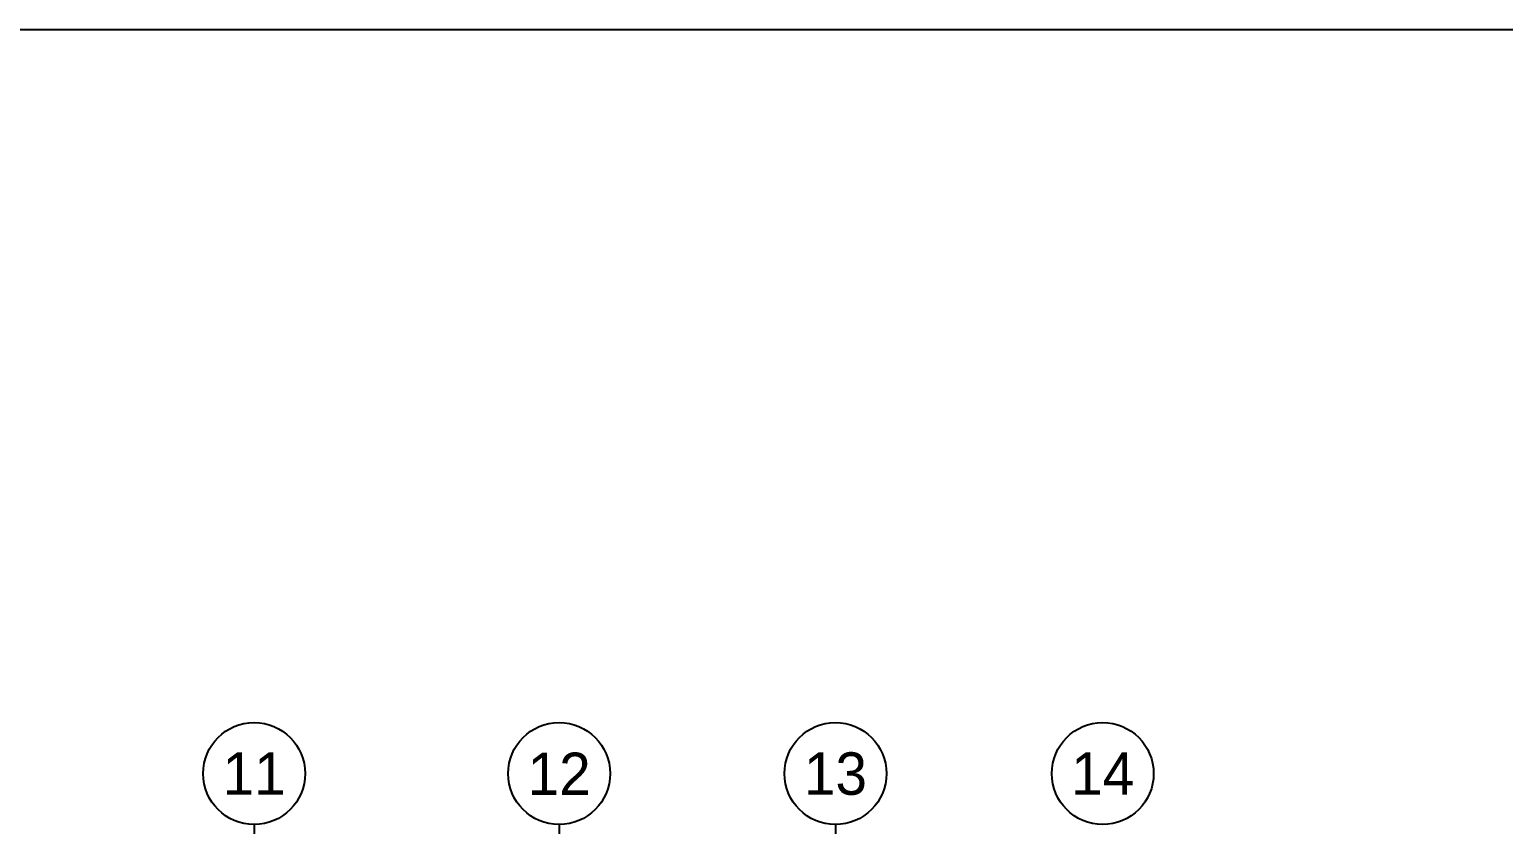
# Model space of a CAD drawing. Extents: x 185 to 567, y -69 to 170.
# Drawn here: x 336.74 to 346.51, y -5.74 to -0.48 of the extents above; entities that cross this region are included whole.
import ezdxf
from ezdxf.enums import TextEntityAlignment as Align

# ---------------------------------------------------------------- set-up
doc = ezdxf.new("R2010")
doc.units = 0
doc.header["$LTSCALE"] = 0.25
doc.header["$MEASUREMENT"] = 0
doc.linetypes.add('B4-PLANS$0$DASHDOT', pattern=[25.4, 12.7, -6.35, 0, -6.35])
doc.layers.get('0').update_dxf_attribs({"linetype": 'CONTINUOUS'})
for name, color, linetype in [('A-AX', 1, 'B4-PLANS$0$DASHDOT'), ('A-AXM', 4, 'CONTINUOUS'), ('A-IDM', 221, 'CONTINUOUS')]:
    doc.layers.add(name, color=color, linetype=linetype)
doc.styles.add('ROMANS', font='romans.shx')
doc.styles.add('XA', font='XARAB.SHX')

# ---------------------------------------------------------------- blocks, each defined once
blk = doc.blocks.new('ACRU1')
at = {"color": 2}
blk.add_circle((0, 0), 600, dxfattribs=at)
at = {"style": 'ROMANS'}
blk.add_attdef('A', text='', height=450, dxfattribs=at).set_placement((0, 0), align=Align.MIDDLE)

msp = doc.modelspace()

# ---------------------------------------------------------------- linework, layer by layer
at = {"layer": 'A-AX', "ltscale": 0.1}
for p, q in [((338.2315, -5.7438, 0), (338.2315, -14.4538, 0)), ((340.2515, -5.7438), (340.2515, -14.4538)), ((342.0815, -5.7438), (342.0815, -14.4538))]:
    msp.add_line(p, q, dxfattribs=at)
at = {"layer": 'A-IDM'}
msp.add_lwpolyline([(283.2829, -0.4792), (355.141, -0.4792), (355.141, -62.1531), (283.2829, -62.1531)], close=True, dxfattribs=at)

# ---------------------------------------------------------------- block references
at = {"layer": 'A-AXM'}
ref = msp.add_blockref('ACRU1', (338.2315, -5.4063, 0), dxfattribs=dict(at, xscale=0.0005624999175779793, yscale=0.0005624999175779793, zscale=0.0005624999175779793))
ref.add_attrib('A', '11', dxfattribs={"layer": '0', "height": 0.28125, "rotation": 360, "style": 'XA', "flags": 12}).set_placement((338.2315, -5.4063, 0), align=Align.MIDDLE)
ref = msp.add_blockref('ACRU1', (340.2515, -5.4063, 0), dxfattribs=dict(at, xscale=0.0005624999175779793, yscale=0.0005624999175779793, zscale=0.0005624999175779793))
ref.add_attrib('A', '12', dxfattribs={"layer": '0', "height": 0.28125, "rotation": 360, "style": 'XA', "flags": 12}).set_placement((340.2515, -5.4063, 0), align=Align.MIDDLE)
ref = msp.add_blockref('ACRU1', (342.0815, -5.4063, 0), dxfattribs=dict(at, xscale=0.0005624999175779793, yscale=0.0005624999175779793, zscale=0.0005624999175779793))
ref.add_attrib('A', '13', dxfattribs={"layer": '0', "height": 0.28125, "rotation": 360, "style": 'XA', "flags": 12}).set_placement((342.0815, -5.4063, 0), align=Align.MIDDLE)
ref = msp.add_blockref('ACRU1', (343.8515, -5.4063, 0), dxfattribs=dict(at, xscale=0.0005624999175779793, yscale=0.0005624999175779793, zscale=0.0005624999175779793))
ref.add_attrib('A', '14', dxfattribs={"layer": '0', "height": 0.28125, "rotation": 360, "style": 'XA', "flags": 12}).set_placement((343.8515, -5.4063, 0), align=Align.MIDDLE)

doc.saveas('drawing.dxf')
